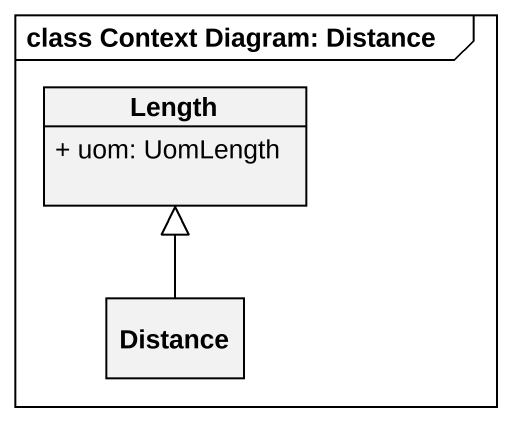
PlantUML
@startuml
mainframe class Context Diagram: Distance
hide circle
hide empty members
skinparam classAttributeIconSize 0
class Length {
  + uom: UomLength
}
class Distance
Distance -up-|> Length
@enduml
